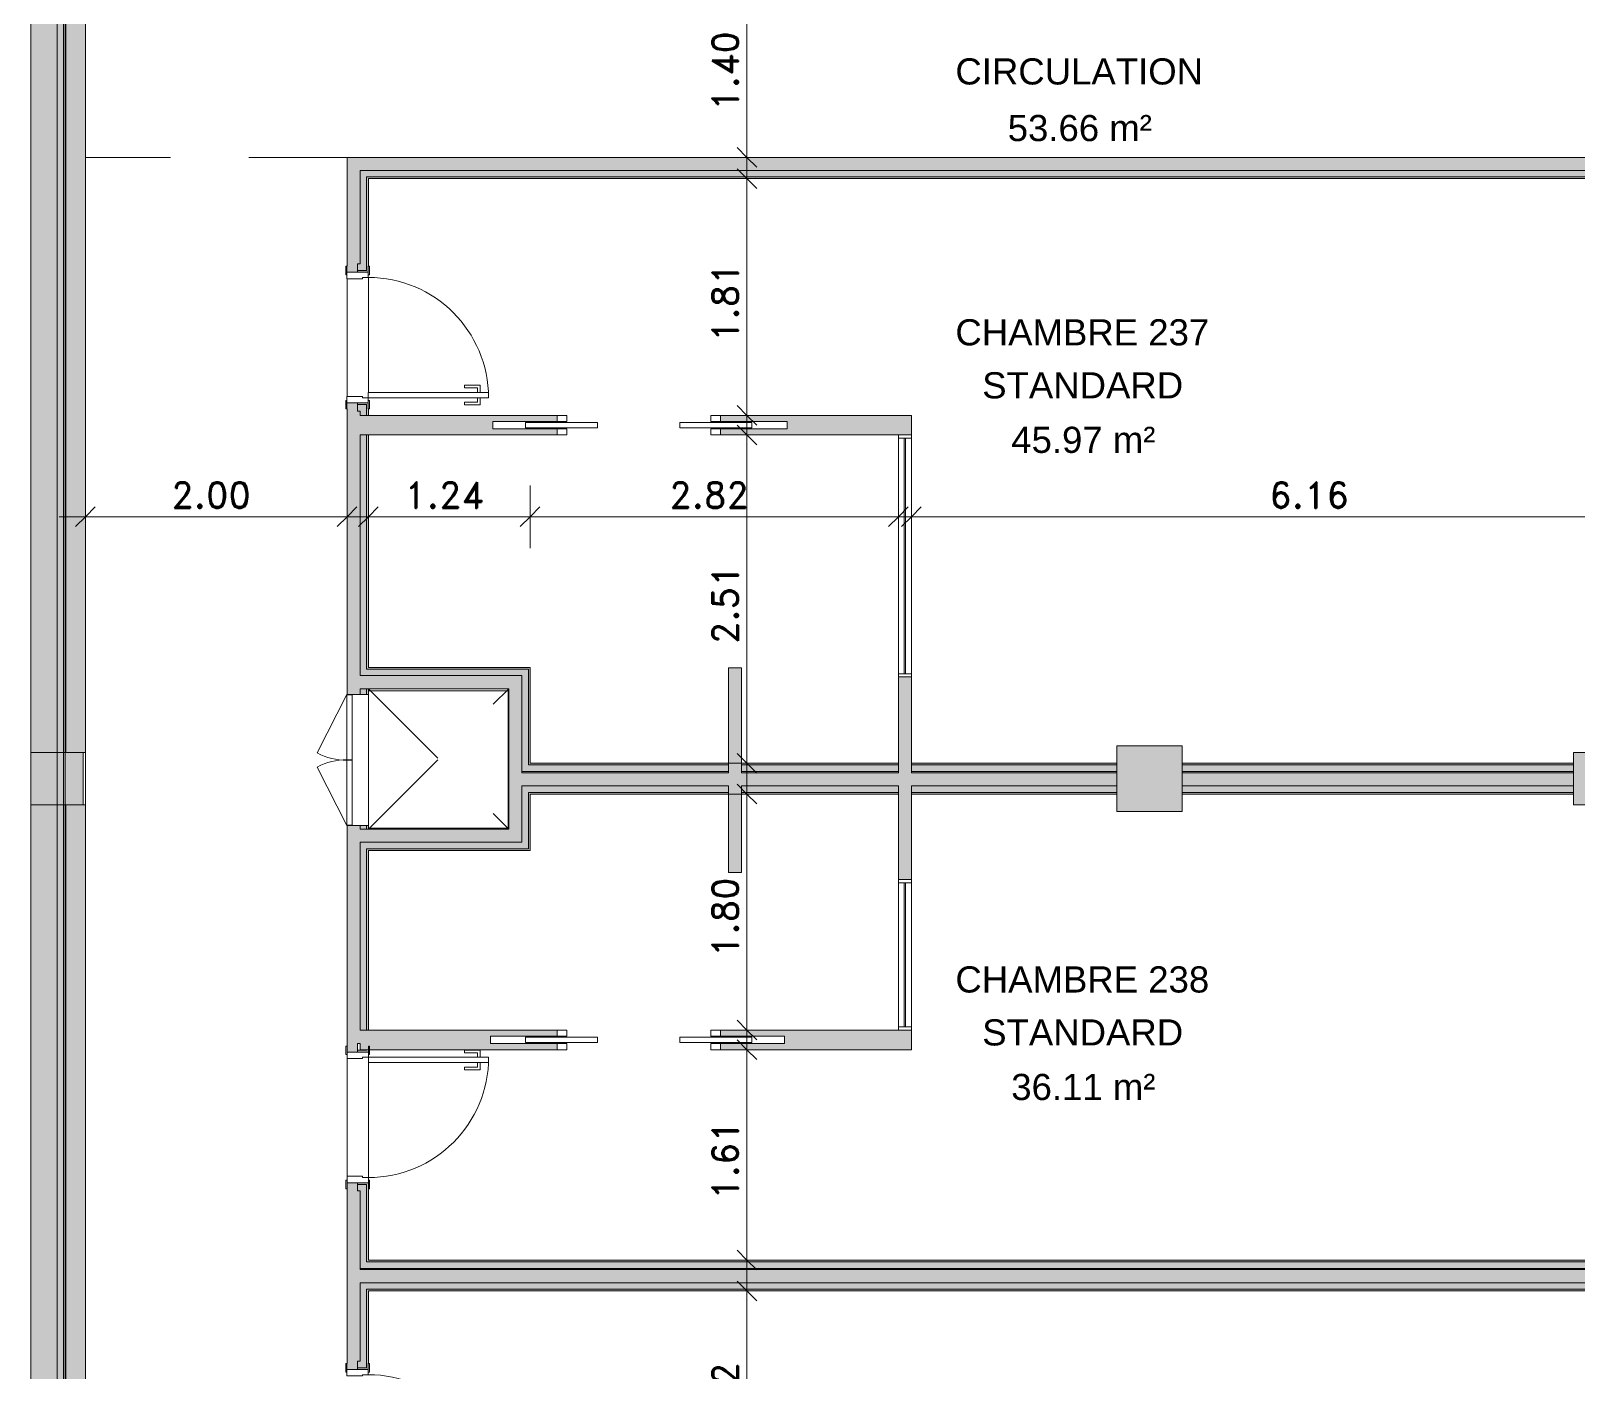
# Model space of a CAD drawing. Header units: metres. Extents: x -227.9 to -140, y 37.9 to 92.1.
# Drawn here: x -219.49 to -207.66, y 67.33 to 77.58 of the extents above; entities that cross this region are included whole.
import ezdxf

# ---------------------------------------------------------------- set-up
doc = ezdxf.new("R2010")
doc.units = ezdxf.units.M
doc.linetypes.add('JIS_02_0.7', pattern=[1.35, 0.75, -0.6])
for name, color, linetype, lineweight in [('A-ANNO-DIMS', 7, 'Continuous', 9), ('A-ANNO-DIMS-100', 7, 'Continuous', 9), ('A-AREA-IDEN', 7, 'Continuous', 9), ('A-DOOR', 7, 'Continuous', 5), ('A-FLOR', 7, 'Continuous', 5), ('A-GLAZ', 7, 'Continuous', 5), ('A-WALL', 7, 'Continuous', 5), ('A-WALL-PATT', 7, 'Continuous', 13), ('I-WALL', 7, 'Continuous', 5), ('S-COLS', 7, 'Continuous', 5)]:
    doc.layers.add(name, color=color, linetype=linetype, lineweight=lineweight)
doc.layers.add('A-DETL', color=94, linetype='Continuous', lineweight=5, true_color=0x00a600)
doc.styles.add('Arial_1', font='arial.ttf', dxfattribs={"height": 0.2})
doc.styles.add('RomanD_B', font='', dxfattribs={"height": 0.2})
doc.styles.get('RomanD_B').set_extended_font_data('RomanD', bold=True)
doc.dimstyles.new('LAG-Romans_0_2', dxfattribs={"dimscale": 0.3048, "dimtxt": 0.200715, "dimasz": 0.492126, "dimexe": 0.787402, "dimexo": 0.0625, "dimgap": 0, "dimtad": 1, "dimrnd": 0.01, "dimzin": 0, "dimdsep": 46, "dimtxsty": 'RomanD_B', "dimblk1": 'OBLIQUE', "dimblk2": 'OBLIQUE', "dimsah": 1, "dimcen": 0.09, "dimdle": 0.656168, "dimazin": 0, "dimtfac": 1, "dimtdec": 4, "dimtix": 1, "dimtmove": 0, "dimatfit": 3, "dimfxl": 0.787402, "dimfxlon": 1, "dimtvp": 1, "dimtolj": 1, "dimtzin": 0, "dimarcsym": 2})

# ---------------------------------------------------------------- blocks, each defined once
blk = doc.blocks.new('LAG-C1030-PORTE-INST-13PR_05_02F - LAG-C1030-PORTE-INST-13PR_05_02F-100x166-15159836-MUC-LAG-PRO-PLA-ARC-TZN-N02-AG02Ec-Cote')
at = {"layer": 'A-DOOR', "color": 9, "true_color": 0xc0c0c0}
for p, q in [((-0.5, -0.082), (-0.054, -0.308)), ((0.5, -0.082), (0.054, -0.308))]:
    blk.add_line(p, q, dxfattribs=at)
at = {"layer": 'A-DOOR', "color": 9, "lineweight": 9, "true_color": 0xc0c0c0}
for p, q in [((-0.498, -0.042), (-0.001, -0.042)), ((-0.498, -0.082), (-0.498, -0.042)), ((-0.001, -0.082), (-0.498, -0.082)), ((-0.001, -0.042), (-0.001, -0.082)), ((0.001, -0.042), (0.498, -0.042)), ((0.001, -0.082), (0.001, -0.042)), ((0.498, -0.082), (0.001, -0.082)), ((0.498, -0.042), (0.498, -0.082))]:
    blk.add_line(p, q, dxfattribs=at)
at = {"layer": 'A-DOOR', "color": 9, "true_color": 0xc0c0c0}
for centre, start, end in [((-0.454, -0.092), 331.6205, 1.3795), ((0.454, -0.092), 178.6205, 208.3795)]:
    blk.add_arc(centre, 0.455, start, end, dxfattribs=at)
blk = doc.blocks.new('LAG-C1030-PORTE-BAT 1 VANT-13PR_01 - LAG-C1030-PORTE-BAT 1 VANT-13PR_01_04F-90X210 CHAMBRE-15711706-MUC-LAG-PRO-PLA-ARC-TZN-N02-AG02Ec-Cote')
at = {"layer": 'A-DOOR'}
for p, q in [((0.355, 1.002), (0.315, 1.002)), ((0.315, 1.002), (0.315, 0.081)), ((0.355, 0.081), (0.355, 1.002)), ((0.26, 0.937), (0.26, 0.817)), ((0.315, 0.937), (0.26, 0.937)), ((0.28, 0.817), (0.28, 0.917)), ((0.28, 0.917), (0.315, 0.917)), ((0.315, 0.917), (0.315, 0.937)), ((0.41, 0.937), (0.355, 0.937)), ((0.355, 0.937), (0.355, 0.917)), ((0.355, 0.917), (0.39, 0.917)), ((0.39, 0.917), (0.39, 0.817)), ((0.41, 0.817), (0.41, 0.937)), ((0.26, 0.817), (0.28, 0.817)), ((0.39, 0.817), (0.41, 0.817)), ((0.315, 0.081), (0.355, 0.081))]:
    blk.add_line(p, q, dxfattribs=at)
at = {"layer": 'A-DOOR', "color": 9, "true_color": 0xc0c0c0}
for p, q in [((-0.585, 0.092), (-0.65, 0.092)), ((-0.65, 0.092), (-0.65, 0.081)), ((-0.65, 0.081), (-0.585, 0.081)), ((-0.605, 0.081), (-0.605, -0.082)), ((-0.565, 0.081), (-0.605, 0.081)), ((-0.585, 0.081), (-0.585, 0.092)), ((-0.565, 0.038), (-0.565, 0.081)), ((-0.555, 0.038), (-0.565, 0.038)), ((-0.555, -0.082), (-0.555, 0.038)), ((0.355, 0.038), (0.345, 0.038)), ((0.345, 0.038), (0.345, -0.082)), ((0.395, 0.081), (0.355, 0.081)), ((0.355, 0.081), (0.355, 0.038)), ((0.375, 0.092), (0.375, 0.081)), ((0.44, 0.092), (0.375, 0.092)), ((0.375, 0.081), (0.44, 0.081)), ((0.395, -0.082), (0.395, 0.081)), ((0.44, 0.081), (0.44, 0.092)), ((-0.585, -0.082), (-0.65, -0.082)), ((-0.65, -0.082), (-0.65, -0.091)), ((-0.65, -0.091), (-0.585, -0.091)), ((-0.605, -0.082), (-0.555, -0.082)), ((-0.585, -0.091), (-0.585, -0.082)), ((0.345, -0.082), (0.395, -0.082)), ((0.375, -0.082), (0.375, -0.091)), ((0.44, -0.082), (0.375, -0.082)), ((0.375, -0.091), (0.44, -0.091)), ((0.44, -0.091), (0.44, -0.082))]:
    blk.add_line(p, q, dxfattribs=at)
at = {"layer": 'A-DOOR'}
blk.add_arc((0.355, 0.081), 0.92, 90, 180, dxfattribs=at)
blk = doc.blocks.new('LAG-C1030-PORTE-COUL DEUX BATTANTS-13PR_07 - LAG-C1030-PORTE-COUL DEUX BATTANTS-13PR_07_02F-110x210-15723467-MUC-LAG-PRO-PLA-ARC-TZN-N02-AG02Ec-Cote')
at = {"layer": 'A-DOOR'}
for p, q in [((-0.22, 0.02), (-0.77, 0.02)), ((-0.77, 0.02), (-0.77, -0.02)), ((-0.22, -0.02), (-0.22, 0.02)), ((0.41, 0.02), (0.41, -0.02)), ((0.96, 0.02), (0.41, 0.02)), ((0.96, -0.02), (0.96, 0.02)), ((-0.77, -0.02), (-0.22, -0.02)), ((0.41, -0.02), (0.96, -0.02))]:
    blk.add_line(p, q, dxfattribs=at)
at = {"layer": 'A-DOOR', "color": 9, "true_color": 0xc0c0c0}
for p, q in [((-0.455, 0.075), (-0.53, 0.075)), ((-0.53, 0.075), (-0.53, 0.0275)), ((-0.53, 0.0275), (-0.455, 0.0275)), ((-0.455, 0.0275), (-0.455, 0.075)), ((0.72, 0.075), (0.645, 0.075)), ((0.645, 0.075), (0.645, 0.0275)), ((0.645, 0.0275), (0.72, 0.0275)), ((0.72, 0.0275), (0.72, 0.075)), ((-0.455, -0.0275), (-0.53, -0.0275)), ((-0.53, -0.0275), (-0.53, -0.075)), ((-0.53, -0.075), (-0.455, -0.075)), ((-0.455, -0.075), (-0.455, -0.0275)), ((0.72, -0.0275), (0.645, -0.0275)), ((0.645, -0.0275), (0.645, -0.075)), ((0.645, -0.075), (0.72, -0.075)), ((0.72, -0.075), (0.72, -0.0275))]:
    blk.add_line(p, q, dxfattribs=at)
blk = doc.blocks.new('LAG-C1030-PORTE-BAT 1 VANT-13PR_01 - LAG-C1030-PORTE-BAT 1 VANT-13PR_01_04F-90X210 CHAMBRE-15711705-MUC-LAG-PRO-PLA-ARC-TZN-N02-AG02Ec-Cote')
at = {"layer": 'A-DOOR', "color": 9, "true_color": 0xc0c0c0}
for p, q in [((-0.65, 0.081), (-0.65, 0.091)), ((-0.65, 0.091), (-0.585, 0.091)), ((-0.585, 0.081), (-0.65, 0.081)), ((-0.605, 0.081), (-0.555, 0.081)), ((-0.605, -0.082), (-0.605, 0.081)), ((-0.585, 0.091), (-0.585, 0.081)), ((-0.555, 0.081), (-0.555, -0.038)), ((0.345, 0.081), (0.395, 0.081)), ((0.345, -0.038), (0.345, 0.081)), ((0.375, 0.091), (0.44, 0.091)), ((0.375, 0.081), (0.375, 0.091)), ((0.44, 0.081), (0.375, 0.081)), ((0.395, 0.081), (0.395, -0.082)), ((0.44, 0.091), (0.44, 0.081)), ((-0.65, -0.092), (-0.65, -0.082)), ((-0.65, -0.082), (-0.585, -0.082)), ((-0.585, -0.092), (-0.65, -0.092)), ((-0.565, -0.082), (-0.605, -0.082)), ((-0.585, -0.082), (-0.585, -0.092)), ((-0.565, -0.038), (-0.565, -0.082)), ((-0.555, -0.038), (-0.565, -0.038)), ((0.355, -0.038), (0.345, -0.038)), ((0.355, -0.082), (0.355, -0.038)), ((0.395, -0.082), (0.355, -0.082)), ((0.375, -0.082), (0.44, -0.082)), ((0.375, -0.092), (0.375, -0.082)), ((0.44, -0.092), (0.375, -0.092)), ((0.44, -0.082), (0.44, -0.092))]:
    blk.add_line(p, q, dxfattribs=at)
at = {"layer": 'A-DOOR'}
for p, q in [((0.315, -0.082), (0.355, -0.082)), ((0.315, -1.002), (0.315, -0.082)), ((0.355, -0.082), (0.355, -1.002)), ((0.26, -0.817), (0.28, -0.817)), ((0.26, -0.937), (0.26, -0.817)), ((0.28, -0.817), (0.28, -0.917)), ((0.39, -0.817), (0.41, -0.817)), ((0.39, -0.917), (0.39, -0.817)), ((0.41, -0.817), (0.41, -0.937)), ((0.315, -0.937), (0.26, -0.937)), ((0.28, -0.917), (0.315, -0.917)), ((0.315, -0.917), (0.315, -0.937)), ((0.355, -0.917), (0.39, -0.917)), ((0.355, -0.937), (0.355, -0.917)), ((0.41, -0.937), (0.355, -0.937)), ((0.355, -1.002), (0.315, -1.002))]:
    blk.add_line(p, q, dxfattribs=at)
blk.add_arc((0.355, -0.082), 0.92, 180, 270, dxfattribs=at)
blk = doc.blocks.new('LAG-C1020-FENÊTRE-12FT-22-03 - LAG-C1020-FENÊTRE-12FT-22-03-01-13182807-MUC-LAG-PRO-PLA-ARC-TZN-N02-AG02Ec-Cote')
at = {"layer": 'A-GLAZ', "lineweight": 13}
for p, q in [((-3.075, 0.05), (-3.1, 0.05)), ((-3.075, -0.05), (-3.075, 0.05)), ((-1.275, 0.005), (-3.075, 0.005)), ((-3.075, 0.005), (-3.075, -0.005)), ((-1.25, 0.05), (-1.275, 0.05)), ((-1.275, 0.05), (-1.275, -0.05)), ((-1.275, -0.005), (-1.275, 0.005)), ((-3.1, -0.05), (-3.075, -0.05)), ((-3.075, -0.005), (-1.275, -0.005)), ((-1.275, -0.05), (-1.25, -0.05))]:
    blk.add_line(p, q, dxfattribs=at)
at = {"layer": 'A-GLAZ'}
for p, q in [((-3.075, 0.05), (-1.275, 0.05)), ((-1.275, -0.05), (-3.075, -0.05))]:
    blk.add_line(p, q, dxfattribs=at)
blk = doc.blocks.new('LAG-C1020-FENÊTRE-12FT-22-03 - LAG-C1020-FENÊTRE-12FT-22-03-01-13182806-MUC-LAG-PRO-PLA-ARC-TZN-N02-AG02Ec-Cote')
at = {"layer": 'A-GLAZ', "lineweight": 13}
for p, q in [((-2.375, 0.05), (-2.4, 0.05)), ((-2.375, -0.05), (-2.375, 0.05)), ((-1.275, 0.005), (-2.375, 0.005)), ((-2.375, 0.005), (-2.375, -0.005)), ((-1.25, 0.05), (-1.275, 0.05)), ((-1.275, 0.05), (-1.275, -0.05)), ((-1.275, -0.005), (-1.275, 0.005)), ((-2.4, -0.05), (-2.375, -0.05)), ((-2.375, -0.005), (-1.275, -0.005)), ((-1.275, -0.05), (-1.25, -0.05))]:
    blk.add_line(p, q, dxfattribs=at)
at = {"layer": 'A-GLAZ'}
for p, q in [((-2.375, 0.05), (-1.275, 0.05)), ((-1.275, -0.05), (-2.375, -0.05))]:
    blk.add_line(p, q, dxfattribs=at)
blk = doc.blocks.new('DIMBLOCK67-MUC-LAG-PRO-PLA-ARC-TZN-N02-AG02Ec-Cote')
at = {"layer": 'A-ANNO-DIMS-100', "transparency": 16777216}
for p, q in [((-214.011, 68.147), (-214.011, 66.122)), ((-213.771, 67.947), (-214.251, 67.947)), ((-214.011, 67.947), (-213.771, 67.947)), ((-213.771, 66.322), (-214.251, 66.322)), ((-214.011, 66.322), (-213.771, 66.322))]:
    blk.add_line(p, q, dxfattribs=at)
at = {"layer": 'A-ANNO-DIMS-100', "lineweight": 25, "transparency": 16777216}
for p, q in [((-214.011, 67.947), (-214.086, 68.022)), ((-214.011, 67.947), (-213.936, 67.872)), ((-214.011, 66.322), (-214.086, 66.397)), ((-214.011, 66.322), (-213.936, 66.247))]:
    blk.add_line(p, q, dxfattribs=at)
at = {"layer": 'A-ANNO-DIMS-100', "color": 0, "transparency": 16777216, "insert": (-214.277, 66.791), "char_height": 0.2, "width": 0.82448, "attachment_point": 1, "rotation": 90, "line_spacing_factor": 1.146391, "style": 'RomanD_B'}
blk.add_mtext('1.62', dxfattribs=at)
blk = doc.blocks.new('_Oblique')
at = {"color": 0, "linetype": 'ByBlock', "lineweight": -2}
blk.add_line((-0.5, -0.5), (0.5, 0.5), dxfattribs=at)
blk = doc.blocks.new('DIMBLOCK68-MUC-LAG-PRO-PLA-ARC-TZN-N02-AG02Ec-Cote')
at = {"layer": 'A-ANNO-DIMS-100', "transparency": 16777216}
for p, q in [((-214.011, 69.992), (-214.011, 67.983)), ((-213.771, 69.792), (-214.251, 69.792)), ((-214.011, 69.792), (-213.771, 69.792)), ((-213.771, 68.183), (-214.251, 68.183)), ((-214.011, 68.183), (-213.771, 68.183))]:
    blk.add_line(p, q, dxfattribs=at)
at = {"layer": 'A-ANNO-DIMS-100', "lineweight": 25, "transparency": 16777216}
for p, q in [((-214.011, 69.792), (-214.086, 69.867)), ((-214.011, 69.792), (-213.936, 69.717)), ((-214.011, 68.183), (-214.086, 68.258)), ((-214.011, 68.183), (-213.936, 68.108))]:
    blk.add_line(p, q, dxfattribs=at)
at = {"layer": 'A-ANNO-DIMS-100', "color": 0, "transparency": 16777216, "insert": (-214.277, 68.644), "char_height": 0.2, "width": 0.82448, "attachment_point": 1, "rotation": 90, "line_spacing_factor": 1.146391, "style": 'RomanD_B'}
blk.add_mtext('1.61', dxfattribs=at)
blk = doc.blocks.new('DIMBLOCK69-MUC-LAG-PRO-PLA-ARC-TZN-N02-AG02Ec-Cote')
at = {"layer": 'A-ANNO-DIMS-100', "transparency": 16777216}
for p, q in [((-214.011, 71.946), (-214.011, 69.742)), ((-213.771, 71.746), (-214.251, 71.746)), ((-214.011, 71.746), (-213.771, 71.746)), ((-213.771, 69.942), (-214.251, 69.942)), ((-214.011, 69.942), (-213.771, 69.942))]:
    blk.add_line(p, q, dxfattribs=at)
at = {"layer": 'A-ANNO-DIMS-100', "lineweight": 25, "transparency": 16777216}
for p, q in [((-214.011, 71.746), (-214.086, 71.821)), ((-214.011, 71.746), (-213.936, 71.671)), ((-214.011, 69.942), (-214.086, 70.017)), ((-214.011, 69.942), (-213.936, 69.867))]:
    blk.add_line(p, q, dxfattribs=at)
at = {"layer": 'A-ANNO-DIMS-100', "color": 0, "transparency": 16777216, "insert": (-214.277, 70.5), "char_height": 0.2, "width": 0.82448, "attachment_point": 1, "rotation": 90, "line_spacing_factor": 1.146391, "style": 'RomanD_B'}
blk.add_mtext('1.80', dxfattribs=at)
blk = doc.blocks.new('DIMBLOCK70-MUC-LAG-PRO-PLA-ARC-TZN-N02-AG02Ec-Cote')
at = {"layer": 'A-ANNO-DIMS-100', "transparency": 16777216}
for p, q in [((-214.011, 74.692), (-214.011, 71.782)), ((-213.771, 74.492), (-214.251, 74.492)), ((-214.011, 74.492), (-213.771, 74.492)), ((-213.771, 71.982), (-214.251, 71.982)), ((-214.011, 71.982), (-213.771, 71.982))]:
    blk.add_line(p, q, dxfattribs=at)
at = {"layer": 'A-ANNO-DIMS-100', "lineweight": 25, "transparency": 16777216}
for p, q in [((-214.011, 74.492), (-214.086, 74.567)), ((-214.011, 74.492), (-213.936, 74.417)), ((-214.011, 71.982), (-214.086, 72.057)), ((-214.011, 71.982), (-213.936, 71.907))]:
    blk.add_line(p, q, dxfattribs=at)
at = {"layer": 'A-ANNO-DIMS-100', "color": 0, "transparency": 16777216, "insert": (-214.277, 72.893), "char_height": 0.2, "width": 0.82448, "attachment_point": 1, "rotation": 90, "line_spacing_factor": 1.146391, "style": 'RomanD_B'}
blk.add_mtext('2.51', dxfattribs=at)
blk = doc.blocks.new('DIMBLOCK71-MUC-LAG-PRO-PLA-ARC-TZN-N02-AG02Ec-Cote')
at = {"layer": 'A-ANNO-DIMS-100', "transparency": 16777216}
for p, q in [((-214.011, 76.652), (-214.011, 74.442)), ((-213.771, 76.452), (-214.251, 76.452)), ((-214.011, 76.452), (-213.771, 76.452)), ((-213.771, 74.642), (-214.251, 74.642)), ((-214.011, 74.642), (-213.771, 74.642))]:
    blk.add_line(p, q, dxfattribs=at)
at = {"layer": 'A-ANNO-DIMS-100', "lineweight": 25, "transparency": 16777216}
for p, q in [((-214.011, 76.452), (-214.086, 76.527)), ((-214.011, 76.452), (-213.936, 76.377)), ((-214.011, 74.642), (-214.086, 74.717)), ((-214.011, 74.642), (-213.936, 74.567))]:
    blk.add_line(p, q, dxfattribs=at)
at = {"layer": 'A-ANNO-DIMS-100', "color": 0, "transparency": 16777216, "insert": (-214.277, 75.203), "char_height": 0.2, "width": 0.82448, "attachment_point": 1, "rotation": 90, "line_spacing_factor": 1.146391, "style": 'RomanD_B'}
blk.add_mtext('1.81', dxfattribs=at)
blk = doc.blocks.new('DIMBLOCK72-MUC-LAG-PRO-PLA-ARC-TZN-N02-AG02Ec-Cote')
at = {"layer": 'A-ANNO-DIMS-100', "transparency": 16777216}
for p, q in [((-214.011, 78.215), (-214.011, 76.415)), ((-213.771, 78.015), (-214.251, 78.015)), ((-214.011, 78.015), (-213.771, 78.015)), ((-213.771, 76.615), (-214.251, 76.615)), ((-214.011, 76.615), (-213.771, 76.615))]:
    blk.add_line(p, q, dxfattribs=at)
at = {"layer": 'A-ANNO-DIMS-100', "lineweight": 25, "transparency": 16777216}
for p, q in [((-214.011, 78.015), (-214.086, 78.09)), ((-214.011, 78.015), (-213.936, 77.94)), ((-214.011, 76.615), (-214.086, 76.69)), ((-214.011, 76.615), (-213.936, 76.54))]:
    blk.add_line(p, q, dxfattribs=at)
at = {"layer": 'A-ANNO-DIMS-100', "color": 0, "transparency": 16777216, "insert": (-214.277, 76.971), "char_height": 0.2, "width": 0.82448, "attachment_point": 1, "rotation": 90, "line_spacing_factor": 1.146391, "style": 'RomanD_B'}
blk.add_mtext('1.40', dxfattribs=at)
blk = doc.blocks.new('DIMBLOCK74-MUC-LAG-PRO-PLA-ARC-TZN-N02-AG02Ec-Cote')
at = {"layer": 'A-ANNO-DIMS-100', "transparency": 16777216}
for p, q in [((-219.069, 74.107), (-219.069, 73.627)), ((-219.069, 73.867), (-219.069, 74.107)), ((-217.069, 74.107), (-217.069, 73.627)), ((-217.069, 73.867), (-217.069, 74.107)), ((-219.269, 73.867), (-216.869, 73.867))]:
    blk.add_line(p, q, dxfattribs=at)
at = {"layer": 'A-ANNO-DIMS-100', "lineweight": 25, "transparency": 16777216}
for p, q in [((-219.069, 73.867), (-218.994, 73.942)), ((-217.069, 73.867), (-216.994, 73.942)), ((-219.069, 73.867), (-219.144, 73.792)), ((-217.069, 73.867), (-217.144, 73.792))]:
    blk.add_line(p, q, dxfattribs=at)
at = {"layer": 'A-ANNO-DIMS-100', "color": 0, "transparency": 16777216, "insert": (-218.413, 74.132), "char_height": 0.2, "width": 0.82448, "attachment_point": 1, "line_spacing_factor": 1.146391, "style": 'RomanD_B'}
blk.add_mtext('2.00', dxfattribs=at)
blk = doc.blocks.new('DIMBLOCK75-MUC-LAG-PRO-PLA-ARC-TZN-N02-AG02Ec-Cote')
at = {"layer": 'A-ANNO-DIMS-100', "transparency": 16777216}
for p, q in [((-216.906, 74.107), (-216.906, 73.627)), ((-216.906, 73.867), (-216.906, 74.107)), ((-215.669, 73.627), (-215.669, 74.107)), ((-217.106, 73.867), (-215.669, 73.867)), ((-215.669, 73.867), (-215.669, 73.627))]:
    blk.add_line(p, q, dxfattribs=at)
at = {"layer": 'A-ANNO-DIMS-100', "lineweight": 25, "transparency": 16777216}
for p, q in [((-216.906, 73.867), (-216.831, 73.942)), ((-215.669, 73.867), (-215.594, 73.942)), ((-216.906, 73.867), (-216.981, 73.792)), ((-215.669, 73.867), (-215.744, 73.792))]:
    blk.add_line(p, q, dxfattribs=at)
at = {"layer": 'A-ANNO-DIMS-100', "color": 0, "transparency": 16777216, "insert": (-216.631, 74.132), "char_height": 0.2, "width": 0.82448, "attachment_point": 1, "line_spacing_factor": 1.146391, "style": 'RomanD_B'}
blk.add_mtext('1.24', dxfattribs=at)
blk = doc.blocks.new('DIMBLOCK76-MUC-LAG-PRO-PLA-ARC-TZN-N02-AG02Ec-Cote')
at = {"layer": 'A-ANNO-DIMS-100', "transparency": 16777216}
for p, q in [((-215.669, 73.627), (-215.669, 74.107)), ((-212.853, 74.107), (-212.853, 73.627)), ((-212.853, 73.867), (-212.853, 74.107)), ((-215.669, 73.867), (-212.653, 73.867)), ((-215.669, 73.867), (-215.669, 73.627))]:
    blk.add_line(p, q, dxfattribs=at)
at = {"layer": 'A-ANNO-DIMS-100', "lineweight": 25, "transparency": 16777216}
for p, q in [((-215.669, 73.867), (-215.594, 73.942)), ((-212.853, 73.867), (-212.778, 73.942)), ((-215.669, 73.867), (-215.744, 73.792)), ((-212.853, 73.867), (-212.928, 73.792))]:
    blk.add_line(p, q, dxfattribs=at)
at = {"layer": 'A-ANNO-DIMS-100', "color": 0, "transparency": 16777216, "insert": (-214.605, 74.132), "char_height": 0.2, "width": 0.82448, "attachment_point": 1, "line_spacing_factor": 1.146391, "style": 'RomanD_B'}
blk.add_mtext('2.82', dxfattribs=at)
blk = doc.blocks.new('DIMBLOCK77-MUC-LAG-PRO-PLA-ARC-TZN-N02-AG02Ec-Cote')
at = {"layer": 'A-ANNO-DIMS-100', "transparency": 16777216}
for p, q in [((-212.753, 74.107), (-212.753, 73.627)), ((-212.753, 73.867), (-212.753, 74.107)), ((-206.593, 73.627), (-206.593, 74.107)), ((-212.953, 73.867), (-206.393, 73.867)), ((-206.593, 73.867), (-206.593, 73.627))]:
    blk.add_line(p, q, dxfattribs=at)
at = {"layer": 'A-ANNO-DIMS-100', "lineweight": 25, "transparency": 16777216}
for p, q in [((-212.753, 73.867), (-212.678, 73.942)), ((-206.593, 73.867), (-206.518, 73.942)), ((-212.753, 73.867), (-212.828, 73.792)), ((-206.593, 73.867), (-206.668, 73.792))]:
    blk.add_line(p, q, dxfattribs=at)
at = {"layer": 'A-ANNO-DIMS-100', "color": 0, "transparency": 16777216, "insert": (-210.017, 74.132), "char_height": 0.2, "width": 0.82448, "attachment_point": 1, "line_spacing_factor": 1.146391, "style": 'RomanD_B'}
blk.add_mtext('6.16', dxfattribs=at)

msp = doc.modelspace()

# ---------------------------------------------------------------- hatches: boundary and pattern name
at = {"layer": 'A-WALL', "true_color": 0xaaaaaa}
h = msp.add_hatch(color=253, dxfattribs=at)
h.paths.add_polyline_path([(-219.486, 62.504), (-219.286, 62.504), (-219.286, 63.839), (-219.486, 63.839), (-219.486, 62.785)])
h.paths.add_polyline_path([(-219.286, 64.239), (-219.286, 89.74), (-219.486, 89.74), (-219.486, 64.239)])
h = msp.add_hatch(color=253, dxfattribs=at)
h.paths.add_polyline_path([(-219.236, 62.304), (-219.236, 63.839), (-219.286, 63.839), (-219.286, 62.304)])
h.paths.add_polyline_path([(-219.239, 64.239), (-219.236, 64.239), (-219.236, 89.74), (-219.286, 89.74), (-219.286, 64.239)])
h = msp.add_hatch(color=253, dxfattribs=at)
h.paths.add_polyline_path([(-219.236, 62.254), (-219.223, 62.254), (-219.223, 63.839), (-219.236, 63.839), (-219.236, 62.304)])
h.paths.add_polyline_path([(-219.236, 64.239), (-219.223, 64.239), (-219.223, 89.74), (-219.236, 89.74), (-219.236, 71.358)])
at = {"layer": 'A-WALL-PATT', "lineweight": 5, "true_color": 0xaaaaaa}
h = msp.add_hatch(color=253, dxfattribs=at)
h.paths.add_polyline_path([(-212.032, 71.909), (-211.182, 71.909), (-211.182, 71.919), (-212.753, 71.919), (-212.753, 71.909)])
h.paths.add_polyline_path([(-214.153, 71.909), (-214.153, 71.919), (-215.732, 71.919), (-215.732, 71.909), (-215.321, 71.909)])
h.paths.add_polyline_path([(-214.053, 71.909), (-212.853, 71.909), (-212.853, 71.919), (-214.053, 71.919)])
for points in [[(-207.69, 71.909), (-207.69, 71.919), (-210.682, 71.919), (-210.682, 71.909), (-208.742, 71.909)], [(-206.687, 68.11), (-206.594, 68.11), (-206.594, 68.12), (-216.969, 68.12), (-216.969, 68.11), (-207.098, 68.11)]]:
    msp.add_hatch(color=253, dxfattribs=at).paths.add_polyline_path(points)
at = {"layer": 'I-WALL', "true_color": 0xaaaaaa}
for points in [[(-219.069, 72.064), (-219.069, 89.74), (-219.219, 89.74), (-219.219, 72.064)], [(-206.687, 76.515), (-206.353, 76.515), (-206.453, 76.615), (-216.969, 76.615), (-216.969, 76.515), (-207.098, 76.515)], [(-206.687, 76.465), (-206.444, 76.465), (-206.494, 76.515), (-216.919, 76.515), (-216.919, 76.465), (-207.098, 76.465)], [(-206.521, 76.452), (-206.502, 76.452), (-206.515, 76.465), (-216.906, 76.465), (-216.906, 76.452), (-206.687, 76.452)], [(-216.919, 72.552), (-215.832, 72.552), (-215.832, 72.652), (-216.969, 72.652), (-216.969, 72.552), (-216.965, 72.552)], [(-216.906, 72.652), (-215.732, 72.652), (-215.732, 72.702), (-216.919, 72.702), (-216.919, 72.652)], [(-215.732, 72.702), (-215.682, 72.702), (-215.682, 72.715), (-216.906, 72.715), (-216.906, 72.702), (-215.832, 72.702)], [(-215.832, 71.478), (-215.732, 71.478), (-215.732, 72.652), (-215.832, 72.652), (-215.832, 71.894)], [(-214.053, 71.909), (-214.053, 72.712), (-214.153, 72.712), (-214.153, 71.909)], [(-212.853, 71.909), (-212.753, 71.909), (-212.753, 72.642), (-212.853, 72.642), (-212.853, 71.919)], [(-207.69, 71.969), (-207.69, 71.982), (-210.682, 71.982), (-210.682, 71.969), (-208.742, 71.969)], [(-207.69, 71.919), (-207.69, 71.969), (-210.682, 71.969), (-210.682, 71.919), (-208.742, 71.919)], [(-211.182, 71.809), (-211.182, 71.909), (-215.732, 71.909), (-215.732, 71.809), (-212.032, 71.809)], [(-214.053, 71.146), (-214.053, 71.809), (-214.153, 71.809), (-214.153, 71.146)], [(-212.753, 71.092), (-212.753, 71.809), (-212.853, 71.809), (-212.853, 71.092)], [(-207.69, 71.809), (-207.69, 71.909), (-210.682, 71.909), (-210.682, 71.809), (-208.742, 71.809)], [(-207.69, 71.759), (-207.69, 71.809), (-210.682, 71.809), (-210.682, 71.759), (-208.742, 71.759)], [(-207.69, 71.746), (-207.69, 71.759), (-210.682, 71.759), (-210.682, 71.746), (-208.742, 71.746)], [(-219.069, 52.264), (-219.069, 71.664), (-219.219, 71.664), (-219.219, 64.239), (-219.086, 64.239), (-219.086, 63.839), (-219.219, 63.839), (-219.219, 52.264)], [(-215.732, 71.378), (-215.732, 71.478), (-216.969, 71.478), (-216.969, 71.378), (-216.143, 71.378)], [(-215.682, 71.328), (-215.682, 71.378), (-216.919, 71.378), (-216.919, 71.328), (-216.906, 71.328)], [(-216.906, 71.315), (-215.669, 71.315), (-215.669, 71.328), (-216.906, 71.328)], [(-206.594, 68.12), (-206.594, 68.17), (-216.919, 68.17), (-216.919, 68.12), (-206.687, 68.12)], [(-206.594, 68.17), (-206.594, 68.183), (-216.906, 68.183), (-216.906, 68.17), (-207.098, 68.17)], [(-206.594, 68.01), (-206.594, 68.11), (-216.969, 68.11), (-216.969, 68.01), (-206.687, 68.01)], [(-206.687, 67.96), (-206.594, 67.96), (-206.594, 68.01), (-216.919, 68.01), (-216.919, 67.96), (-207.098, 67.96)], [(-206.594, 67.947), (-206.594, 67.96), (-216.906, 67.96), (-216.906, 67.947), (-206.687, 67.947)]]:
    msp.add_hatch(color=253, dxfattribs=at).paths.add_polyline_path(points)
h = msp.add_hatch(color=253, dxfattribs=at)
h.paths.add_polyline_path([(-216.988, 65.758), (-216.969, 65.758), (-216.969, 66.284), (-216.988, 66.284), (-216.988, 66.347), (-217.069, 66.347), (-217.069, 65.758)])
h.paths.add_polyline_path([(-216.988, 67.347), (-216.988, 67.41), (-216.969, 67.41), (-216.969, 68.712), (-216.988, 68.712), (-216.988, 68.775), (-217.069, 68.775), (-217.069, 67.347)])
h.paths.add_polyline_path([(-216.988, 69.775), (-216.988, 69.838), (-216.969, 69.838), (-216.969, 71.507), (-217.069, 71.507), (-217.069, 69.775)])
h.paths.add_polyline_path([(-216.988, 72.507), (-216.969, 72.507), (-216.969, 74.674), (-216.988, 74.674), (-216.988, 74.737), (-217.069, 74.737), (-217.069, 72.507)])
h.paths.add_polyline_path([(-217.069, 75.737), (-216.988, 75.737), (-216.988, 75.8), (-216.969, 75.8), (-216.969, 76.615), (-217.069, 76.615), (-217.069, 75.782)])
h = msp.add_hatch(color=253, dxfattribs=at)
h.paths.add_polyline_path([(-216.969, 65.758), (-216.919, 65.758), (-216.919, 66.172), (-216.969, 66.172), (-216.969, 66)])
h.paths.add_polyline_path([(-216.969, 66.322), (-216.919, 66.322), (-216.919, 66.334), (-216.988, 66.334), (-216.988, 66.322)])
h.paths.add_polyline_path([(-216.965, 67.36), (-216.919, 67.36), (-216.919, 68.01), (-216.969, 68.01), (-216.969, 67.41), (-216.988, 67.41), (-216.988, 67.36)])
h.paths.add_polyline_path([(-216.919, 68.12), (-216.919, 68.762), (-216.988, 68.762), (-216.988, 68.712), (-216.969, 68.712), (-216.969, 68.12), (-216.965, 68.12)])
h.paths.add_polyline_path([(-216.919, 69.788), (-216.919, 69.792), (-216.988, 69.792), (-216.988, 69.788), (-216.965, 69.788)])
h.paths.add_polyline_path([(-216.919, 69.942), (-216.919, 71.378), (-216.969, 71.378), (-216.969, 69.942), (-216.965, 69.942)])
h.paths.add_polyline_path([(-216.965, 71.478), (-216.919, 71.478), (-216.919, 71.507), (-216.969, 71.507), (-216.969, 71.478)])
h.paths.add_polyline_path([(-216.919, 72.507), (-216.919, 72.552), (-216.969, 72.552), (-216.969, 72.507), (-216.965, 72.507)])
h.paths.add_polyline_path([(-216.919, 72.652), (-216.919, 74.492), (-216.969, 74.492), (-216.969, 72.652), (-216.965, 72.652)])
h.paths.add_polyline_path([(-216.965, 74.642), (-216.919, 74.642), (-216.919, 74.724), (-216.988, 74.724), (-216.988, 74.674), (-216.969, 74.674), (-216.969, 74.642)])
h.paths.add_polyline_path([(-216.988, 75.75), (-216.919, 75.75), (-216.919, 76.515), (-216.969, 76.515), (-216.969, 75.8), (-216.988, 75.8)])
h = msp.add_hatch(color=253, dxfattribs=at)
h.paths.add_polyline_path([(-216.906, 65.758), (-216.906, 66.172), (-216.919, 66.172), (-216.919, 65.758)])
h.paths.add_polyline_path([(-216.906, 66.322), (-216.906, 66.347), (-216.988, 66.347), (-216.988, 66.334), (-216.919, 66.334), (-216.919, 66.322)])
h.paths.add_polyline_path([(-216.95, 67.347), (-216.906, 67.347), (-216.906, 67.96), (-216.919, 67.96), (-216.919, 67.36), (-216.988, 67.36), (-216.988, 67.347), (-216.965, 67.347)])
h.paths.add_polyline_path([(-216.906, 68.17), (-216.906, 68.775), (-216.988, 68.775), (-216.988, 68.762), (-216.919, 68.762), (-216.919, 68.17)])
h.paths.add_polyline_path([(-216.95, 69.775), (-216.906, 69.775), (-216.906, 69.792), (-216.919, 69.792), (-216.919, 69.788), (-216.988, 69.788), (-216.988, 69.775), (-216.965, 69.775)])
h.paths.add_polyline_path([(-216.919, 69.942), (-216.906, 69.942), (-216.906, 71.328), (-216.919, 71.328), (-216.919, 70.286)])
h.paths.add_polyline_path([(-216.906, 71.478), (-216.906, 71.507), (-216.919, 71.507), (-216.919, 71.478)])
h.paths.add_polyline_path([(-216.919, 72.507), (-216.906, 72.507), (-216.906, 72.552), (-216.919, 72.552)])
h.paths.add_polyline_path([(-216.919, 72.702), (-216.906, 72.702), (-216.906, 74.492), (-216.919, 74.492), (-216.919, 73.501)])
h.paths.add_polyline_path([(-216.906, 74.642), (-216.906, 74.737), (-216.988, 74.737), (-216.988, 74.724), (-216.919, 74.724), (-216.919, 74.642)])
h.paths.add_polyline_path([(-216.906, 75.737), (-216.906, 76.465), (-216.919, 76.465), (-216.919, 75.75), (-216.988, 75.75), (-216.988, 75.737), (-216.95, 75.737)])
h = msp.add_hatch(color=253, dxfattribs=at)
h.paths.add_polyline_path([(-212.753, 74.492), (-212.753, 74.642), (-214.213, 74.642), (-214.213, 74.594), (-213.703, 74.594), (-213.703, 74.539), (-214.213, 74.539), (-214.213, 74.492), (-213.676, 74.492)])
h.paths.add_polyline_path([(-216.965, 74.492), (-215.463, 74.492), (-215.463, 74.539), (-215.953, 74.539), (-215.953, 74.594), (-215.463, 74.594), (-215.463, 74.642), (-216.969, 74.642), (-216.969, 74.492)])
h = msp.add_hatch(color=253, dxfattribs=at)
h.paths.add_polyline_path([(-215.682, 71.378), (-215.682, 71.809), (-215.732, 71.809), (-215.732, 71.378)])
h.paths.add_polyline_path([(-215.732, 71.919), (-215.682, 71.919), (-215.682, 72.702), (-215.732, 72.702), (-215.732, 72.43)])
h = msp.add_hatch(color=253, dxfattribs=at)
h.paths.add_polyline_path([(-215.669, 71.328), (-215.669, 71.759), (-215.682, 71.759), (-215.682, 71.328)])
h.paths.add_polyline_path([(-215.669, 71.969), (-215.669, 72.715), (-215.682, 72.715), (-215.682, 71.969)])
h = msp.add_hatch(color=253, dxfattribs=at)
h.paths.add_polyline_path([(-214.153, 71.919), (-214.153, 71.969), (-215.682, 71.969), (-215.682, 71.919), (-215.321, 71.919)])
h.paths.add_polyline_path([(-211.182, 71.919), (-211.182, 71.969), (-212.753, 71.969), (-212.753, 71.919), (-212.032, 71.919)])
h.paths.add_polyline_path([(-213.676, 71.919), (-212.853, 71.919), (-212.853, 71.969), (-214.053, 71.969), (-214.053, 71.919)])
h = msp.add_hatch(color=253, dxfattribs=at)
h.paths.add_polyline_path([(-212.853, 71.969), (-212.853, 71.982), (-214.053, 71.982), (-214.053, 71.969), (-213.676, 71.969)])
h.paths.add_polyline_path([(-211.182, 71.969), (-211.182, 71.982), (-212.753, 71.982), (-212.753, 71.969), (-212.032, 71.969)])
h.paths.add_polyline_path([(-214.153, 71.969), (-214.153, 71.982), (-215.669, 71.982), (-215.669, 71.969), (-215.321, 71.969)])
h = msp.add_hatch(color=253, dxfattribs=at)
h.paths.add_polyline_path([(-214.053, 71.759), (-212.853, 71.759), (-212.853, 71.809), (-214.053, 71.809)])
h.paths.add_polyline_path([(-212.753, 71.759), (-211.182, 71.759), (-211.182, 71.809), (-212.753, 71.809)])
h.paths.add_polyline_path([(-214.153, 71.759), (-214.153, 71.809), (-215.682, 71.809), (-215.682, 71.759), (-215.321, 71.759)])
h = msp.add_hatch(color=253, dxfattribs=at)
h.paths.add_polyline_path([(-212.032, 71.746), (-211.182, 71.746), (-211.182, 71.759), (-212.753, 71.759), (-212.753, 71.746)])
h.paths.add_polyline_path([(-214.053, 71.746), (-212.853, 71.746), (-212.853, 71.759), (-214.053, 71.759)])
h.paths.add_polyline_path([(-214.153, 71.746), (-214.153, 71.759), (-215.669, 71.759), (-215.669, 71.746), (-215.321, 71.746)])
h = msp.add_hatch(color=253, dxfattribs=at)
h.paths.add_polyline_path([(-212.753, 69.792), (-212.753, 69.942), (-214.213, 69.942), (-214.213, 69.895), (-213.723, 69.895), (-213.723, 69.84), (-214.213, 69.84), (-214.213, 69.792), (-213.676, 69.792)])
h.paths.add_polyline_path([(-215.463, 69.792), (-215.463, 69.84), (-215.973, 69.84), (-215.973, 69.895), (-215.463, 69.895), (-215.463, 69.942), (-216.969, 69.942), (-216.969, 69.792), (-216.906, 69.792), (-216.906, 69.82), (-216.896, 69.82), (-216.896, 69.792), (-216.143, 69.792)])
at = {"layer": 'S-COLS', "true_color": 0x808080}
for points in [[(-219.486, 71.664), (-219.086, 71.664), (-219.086, 72.064), (-219.486, 72.064)], [(-211.182, 71.614), (-210.682, 71.614), (-210.682, 72.114), (-211.182, 72.114)], [(-207.69, 71.664), (-207.29, 71.664), (-207.29, 72.064), (-207.69, 72.064)]]:
    msp.add_hatch(color=8, dxfattribs=at).paths.add_polyline_path(points)

# ---------------------------------------------------------------- linework, layer by layer
at = {"layer": 'A-DETL', "color": 9, "linetype": 'JIS_02_0.7', "lineweight": 9, "true_color": 0xc0c0c0}
msp.add_line((-217.069, 76.615), (-219.069, 76.615), dxfattribs=at)
at = {"layer": 'A-DETL', "color": 7, "linetype": 'JIS_02_0.7'}
for p, q in [((-216.906, 71.478), (-215.832, 72.552)), ((-216.906, 72.552), (-215.832, 71.478))]:
    msp.add_line(p, q, dxfattribs=at)
at = {"layer": 'A-FLOR'}
for p, q in [((-217.069, 74.787), (-217.069, 75.687)), ((-216.906, 75.697), (-216.906, 74.817)), ((-219.069, 72.064), (-219.069, 71.664)), ((-217.069, 68.825), (-217.069, 69.725)), ((-216.906, 69.695), (-216.906, 68.815))]:
    msp.add_line(p, q, dxfattribs=at)
at = {"layer": 'A-FLOR', "lineweight": 9}
for p, q in [((-216.906, 72.535), (-215.837, 72.535)), ((-215.837, 72.535), (-215.837, 71.485)), ((-215.837, 71.485), (-216.906, 71.485))]:
    msp.add_line(p, q, dxfattribs=at)
at = {"layer": 'A-WALL', "lineweight": 13}
for p, q in [((-219.486, 89.74), (-219.486, 64.239)), ((-219.223, 64.239), (-219.223, 89.74))]:
    msp.add_line(p, q, dxfattribs=at)
at = {"layer": 'A-WALL'}
for p, q in [((-219.286, 89.74), (-219.286, 64.239)), ((-219.236, 89.74), (-219.236, 64.239)), ((-216.969, 75.8), (-216.969, 76.515)), ((-206.494, 76.515), (-216.969, 76.515)), ((-216.919, 75.75), (-216.919, 76.465)), ((-206.515, 76.465), (-216.919, 76.465)), ((-216.988, 75.8), (-216.969, 75.8)), ((-216.988, 75.8), (-216.988, 75.737)), ((-216.988, 75.75), (-216.919, 75.75)), ((-216.988, 74.737), (-216.988, 74.674)), ((-216.919, 74.724), (-216.988, 74.724)), ((-216.969, 74.674), (-216.988, 74.674)), ((-216.969, 74.642), (-216.969, 74.674)), ((-216.919, 74.642), (-216.919, 74.724)), ((-216.969, 74.642), (-216.906, 74.642)), ((-216.969, 72.652), (-216.969, 74.492)), ((-216.969, 74.492), (-216.906, 74.492)), ((-216.919, 72.702), (-216.919, 74.492)), ((-216.969, 72.652), (-215.732, 72.652)), ((-216.919, 72.702), (-215.682, 72.702)), ((-215.732, 72.652), (-215.732, 71.909)), ((-215.682, 72.702), (-215.682, 71.969)), ((-216.969, 72.507), (-216.969, 72.552)), ((-216.969, 72.552), (-216.906, 72.552)), ((-216.919, 72.507), (-216.919, 72.552)), ((-214.153, 71.969), (-215.682, 71.969)), ((-214.153, 71.982), (-214.153, 71.909)), ((-214.053, 71.982), (-214.053, 71.909)), ((-212.853, 71.969), (-214.053, 71.969)), ((-212.853, 71.982), (-212.853, 71.909)), ((-212.753, 71.982), (-212.753, 71.909)), ((-211.182, 71.969), (-212.753, 71.969)), ((-207.69, 71.969), (-210.682, 71.969)), ((-214.153, 71.919), (-215.732, 71.919)), ((-214.153, 71.909), (-215.732, 71.909)), ((-214.153, 71.809), (-215.732, 71.809)), ((-215.732, 71.809), (-215.732, 71.378)), ((-214.153, 71.809), (-214.153, 71.746)), ((-212.853, 71.919), (-214.053, 71.919)), ((-212.853, 71.909), (-214.053, 71.909)), ((-212.853, 71.809), (-214.053, 71.809)), ((-214.053, 71.809), (-214.053, 71.746)), ((-212.853, 71.809), (-212.853, 71.746)), ((-211.182, 71.919), (-212.753, 71.919)), ((-211.182, 71.909), (-212.753, 71.909)), ((-211.182, 71.809), (-212.753, 71.809)), ((-212.753, 71.809), (-212.753, 71.746)), ((-207.69, 71.919), (-210.682, 71.919)), ((-207.69, 71.909), (-210.682, 71.909)), ((-207.69, 71.809), (-210.682, 71.809)), ((-214.153, 71.759), (-215.682, 71.759)), ((-215.682, 71.759), (-215.682, 71.328)), ((-212.853, 71.759), (-214.053, 71.759)), ((-211.182, 71.759), (-212.753, 71.759)), ((-207.69, 71.759), (-210.682, 71.759)), ((-216.969, 71.478), (-216.969, 71.507)), ((-216.969, 71.478), (-216.906, 71.478)), ((-216.919, 71.478), (-216.919, 71.507)), ((-216.969, 69.942), (-216.969, 71.378)), ((-215.732, 71.378), (-216.969, 71.378)), ((-216.919, 69.942), (-216.919, 71.328)), ((-215.682, 71.328), (-216.919, 71.328)), ((-216.969, 69.942), (-216.906, 69.942)), ((-216.988, 69.838), (-216.988, 69.775)), ((-216.988, 69.838), (-216.969, 69.838)), ((-216.988, 69.788), (-216.919, 69.788)), ((-216.969, 69.792), (-216.906, 69.792)), ((-216.919, 69.788), (-216.919, 69.792)), ((-216.988, 68.775), (-216.988, 68.712)), ((-216.919, 68.762), (-216.988, 68.762)), ((-216.919, 68.17), (-216.919, 68.762)), ((-216.969, 68.712), (-216.988, 68.712)), ((-216.969, 68.11), (-216.969, 68.712)), ((-206.594, 68.17), (-216.919, 68.17)), ((-206.594, 68.12), (-216.969, 68.12)), ((-206.594, 68.11), (-216.969, 68.11)), ((-216.969, 67.41), (-216.969, 68.01)), ((-206.594, 68.01), (-216.969, 68.01)), ((-216.919, 67.36), (-216.919, 67.96)), ((-206.594, 67.96), (-216.919, 67.96)), ((-216.988, 67.41), (-216.969, 67.41)), ((-216.988, 67.41), (-216.988, 67.347)), ((-216.988, 67.36), (-216.919, 67.36))]:
    msp.add_line(p, q, dxfattribs=at)
at = {"layer": 'I-WALL', "lineweight": 13}
for p, q in [((-219.219, 89.74), (-219.219, 72.064)), ((-219.069, 72.064), (-219.069, 78.015)), ((-217.069, 76.615), (-217.069, 75.782)), ((-206.899, 76.615), (-217.069, 76.615)), ((-216.906, 75.782), (-216.906, 76.452)), ((-216.906, 76.452), (-206.521, 76.452)), ((-217.069, 74.692), (-217.069, 72.507)), ((-216.906, 74.642), (-216.906, 74.692)), ((-215.463, 74.642), (-216.906, 74.642)), ((-215.953, 74.539), (-215.953, 74.594)), ((-215.953, 74.594), (-215.463, 74.594)), ((-215.463, 74.539), (-215.953, 74.539)), ((-212.753, 74.642), (-214.213, 74.642)), ((-214.213, 74.594), (-213.703, 74.594)), ((-213.703, 74.539), (-214.213, 74.539)), ((-213.703, 74.594), (-213.703, 74.539)), ((-212.753, 74.492), (-212.753, 74.642)), ((-216.906, 72.715), (-216.906, 74.492)), ((-216.906, 74.492), (-215.463, 74.492)), ((-214.213, 74.492), (-212.753, 74.492)), ((-215.669, 72.715), (-216.906, 72.715)), ((-215.669, 71.982), (-215.669, 72.715)), ((-214.053, 72.712), (-214.153, 72.712)), ((-214.153, 72.712), (-214.153, 71.982)), ((-214.053, 71.982), (-214.053, 72.712)), ((-212.853, 72.642), (-212.853, 71.982)), ((-212.753, 72.642), (-212.853, 72.642)), ((-212.753, 71.982), (-212.753, 72.642)), ((-216.906, 72.507), (-216.906, 72.552)), ((-216.906, 72.552), (-215.832, 72.552)), ((-215.832, 72.552), (-215.832, 71.478)), ((-217.069, 72.507), (-216.906, 72.507)), ((-219.219, 72.064), (-219.069, 72.064)), ((-214.153, 71.982), (-215.669, 71.982)), ((-212.853, 71.982), (-214.053, 71.982)), ((-211.182, 71.982), (-212.753, 71.982)), ((-211.182, 71.746), (-211.182, 71.982)), ((-207.69, 71.982), (-210.682, 71.982)), ((-210.682, 71.982), (-210.682, 71.746)), ((-207.69, 71.746), (-207.69, 71.982)), ((-215.669, 71.746), (-214.153, 71.746)), ((-215.669, 71.315), (-215.669, 71.746)), ((-214.153, 71.746), (-214.153, 71.146)), ((-214.053, 71.746), (-212.853, 71.746)), ((-214.053, 71.146), (-214.053, 71.746)), ((-212.853, 71.746), (-212.853, 71.092)), ((-212.753, 71.746), (-211.182, 71.746)), ((-212.753, 71.092), (-212.753, 71.746)), ((-210.682, 71.746), (-207.69, 71.746)), ((-219.069, 71.664), (-219.219, 71.664)), ((-219.219, 71.664), (-219.219, 64.239)), ((-219.069, 59.315), (-219.069, 71.664)), ((-216.906, 71.507), (-217.069, 71.507)), ((-217.069, 71.507), (-217.069, 69.82)), ((-216.906, 71.478), (-216.906, 71.507)), ((-215.832, 71.478), (-216.906, 71.478)), ((-216.906, 69.942), (-216.906, 71.315)), ((-216.906, 71.315), (-215.669, 71.315)), ((-214.153, 71.146), (-214.053, 71.146)), ((-212.853, 71.092), (-212.753, 71.092)), ((-215.463, 69.942), (-216.906, 69.942)), ((-212.753, 69.942), (-214.213, 69.942)), ((-212.753, 69.792), (-212.753, 69.942)), ((-215.973, 69.84), (-215.973, 69.895)), ((-215.973, 69.895), (-215.463, 69.895)), ((-215.463, 69.84), (-215.973, 69.84)), ((-214.213, 69.895), (-213.723, 69.895)), ((-213.723, 69.84), (-214.213, 69.84)), ((-213.723, 69.895), (-213.723, 69.84)), ((-216.896, 69.792), (-215.463, 69.792)), ((-214.213, 69.792), (-212.753, 69.792)), ((-217.069, 68.73), (-217.069, 67.392)), ((-216.906, 68.183), (-216.906, 68.73)), ((-206.594, 68.183), (-216.906, 68.183)), ((-216.906, 67.392), (-216.906, 67.947)), ((-216.906, 67.947), (-206.594, 67.947))]:
    msp.add_line(p, q, dxfattribs=at)
at = {"layer": 'I-WALL'}
for p, q in [((-217.069, 72.505), (-217.069, 72.507)), ((-216.906, 72.507), (-216.906, 71.507)), ((-217.069, 72.006), (-217.069, 72.008)), ((-217.069, 71.507), (-217.069, 71.509)), ((-216.969, 69.792), (-216.969, 69.838))]:
    msp.add_line(p, q, dxfattribs=at)
at = {"layer": 'S-COLS', "lineweight": 9}
for p, q in [((-219.086, 72.064), (-219.486, 72.064)), ((-219.486, 72.064), (-219.486, 71.664)), ((-219.086, 71.664), (-219.086, 72.064)), ((-210.682, 72.114), (-211.182, 72.114)), ((-211.182, 72.114), (-211.182, 71.614)), ((-210.682, 71.614), (-210.682, 72.114)), ((-207.29, 72.064), (-207.69, 72.064)), ((-207.69, 72.064), (-207.69, 71.664)), ((-219.486, 71.664), (-219.086, 71.664)), ((-211.182, 71.614), (-210.682, 71.614)), ((-207.69, 71.664), (-207.29, 71.664))]:
    msp.add_line(p, q, dxfattribs=at)

# ---------------------------------------------------------------- block references
at = {"layer": 'A-DOOR'}
for name, p, rotation in [('LAG-C1030-PORTE-BAT 1 VANT-13PR_01 - LAG-C1030-PORTE-BAT 1 VANT-13PR_01_04F-90X210 CHAMBRE-15711706-MUC-LAG-PRO-PLA-ARC-TZN-N02-AG02Ec-Cote', (-216.988, 75.132), 269.9999999999998), ('LAG-C1030-PORTE-COUL DEUX BATTANTS-13PR_07 - LAG-C1030-PORTE-COUL DEUX BATTANTS-13PR_07_02F-110x210-15723467-MUC-LAG-PRO-PLA-ARC-TZN-N02-AG02Ec-Cote', (-214.743, 74.567), 180), ('LAG-C1030-PORTE-BAT 1 VANT-13PR_01 - LAG-C1030-PORTE-BAT 1 VANT-13PR_01_04F-90X210 CHAMBRE-15711705-MUC-LAG-PRO-PLA-ARC-TZN-N02-AG02Ec-Cote', (-216.988, 69.379), 89.99999999999982), ('LAG-C1030-PORTE-BAT 1 VANT-13PR_01 - LAG-C1030-PORTE-BAT 1 VANT-13PR_01_04F-90X210 CHAMBRE-15711706-MUC-LAG-PRO-PLA-ARC-TZN-N02-AG02Ec-Cote', (-216.988, 66.742), 269.9999999999998)]:
    msp.add_blockref(name, p, dxfattribs=dict(at, rotation=rotation))
at = {"layer": 'A-DOOR', "color": 9, "true_color": 0xc0c0c0, "rotation": 269.9999999999998}
msp.add_blockref('LAG-C1030-PORTE-INST-13PR_05_02F - LAG-C1030-PORTE-INST-13PR_05_02F-100x166-15159836-MUC-LAG-PRO-PLA-ARC-TZN-N02-AG02Ec-Cote', (-216.988, 72.007), dxfattribs=at)
at = {"layer": 'A-DOOR'}
msp.add_blockref('LAG-C1030-PORTE-COUL DEUX BATTANTS-13PR_07 - LAG-C1030-PORTE-COUL DEUX BATTANTS-13PR_07_02F-110x210-15723467-MUC-LAG-PRO-PLA-ARC-TZN-N02-AG02Ec-Cote', (-214.933, 69.867), dxfattribs=at)
at = {"layer": 'A-GLAZ'}
for name, p, rotation in [('LAG-C1020-FENÊTRE-12FT-22-03 - LAG-C1020-FENÊTRE-12FT-22-03-01-13182807-MUC-LAG-PRO-PLA-ARC-TZN-N02-AG02Ec-Cote', (-212.803, 71.392), 269.9999999999995), ('LAG-C1020-FENÊTRE-12FT-22-03 - LAG-C1020-FENÊTRE-12FT-22-03-01-13182806-MUC-LAG-PRO-PLA-ARC-TZN-N02-AG02Ec-Cote', (-212.803, 68.692), 270)]:
    msp.add_blockref(name, p, dxfattribs=dict(at, rotation=rotation))

# ---------------------------------------------------------------- texts
at = {"layer": 'A-AREA-IDEN', "color": 164, "true_color": 0x0029a5, "char_height": 0.2, "attachment_point": 1, "style": 'Arial_1'}
for s, insert, width in [('CIRCULATION', (-212.417, 77.372), 2.33291), ('53.66 m²', (-212.017, 76.939), 1.36287), ('CHAMBRE 237', (-212.417, 75.377), 2.39705), ('STANDARD', (-212.212, 74.972), 1.9), ('45.97 m²', (-211.99, 74.555), 1.36287), ('CHAMBRE 238', (-212.417, 70.429), 2.39705), ('STANDARD', (-212.212, 70.024), 1.9), ('36.11 m²', (-211.99, 69.607), 1.36287)]:
    msp.add_mtext(s, dxfattribs=dict(at, insert=insert, width=width))

# ---------------------------------------------------------------- dimensions: what is measured, and where the dimension line sits
at = {"layer": 'A-ANNO-DIMS'}
for base, p1, p2, override, picture, middle in [((-214.011, 76.615), (-213.771, 78.015), (-213.771, 76.615), {"dimpost": '<>', "dimfxl": 1.400026}, 'DIMBLOCK72-MUC-LAG-PRO-PLA-ARC-TZN-N02-AG02Ec-Cote', (-214.111, 77.315)), ((-214.011, 74.642), (-213.771, 76.452), (-213.771, 74.642), {"dimpost": '<>', "dimfxl": 1.809638}, 'DIMBLOCK71-MUC-LAG-PRO-PLA-ARC-TZN-N02-AG02Ec-Cote', (-214.111, 75.547)), ((-214.011, 71.982), (-213.771, 74.492), (-213.771, 71.982), {"dimpost": '<>', "dimfxl": 2.510027}, 'DIMBLOCK70-MUC-LAG-PRO-PLA-ARC-TZN-N02-AG02Ec-Cote', (-214.111, 73.237)), ((-214.011, 69.942), (-213.771, 71.746), (-213.771, 69.942), {"dimpost": '<>', "dimfxl": 1.803957}, 'DIMBLOCK69-MUC-LAG-PRO-PLA-ARC-TZN-N02-AG02Ec-Cote', (-214.111, 70.844)), ((-214.011, 68.183), (-213.771, 69.792), (-213.771, 68.183), {"dimpost": '<>', "dimfxl": 1.609377}, 'DIMBLOCK68-MUC-LAG-PRO-PLA-ARC-TZN-N02-AG02Ec-Cote', (-214.111, 68.987)), ((-214.0113, 66.322), (-213.7713, 67.9466), (-213.7713, 66.322), {"dimpost": '<>', "dimfxl": 1.624668}, 'DIMBLOCK67-MUC-LAG-PRO-PLA-ARC-TZN-N02-AG02Ec-Cote', (-214.1113, 67.1343))]:
    dim = msp.add_linear_dim(base=base, p1=p1, p2=p2, angle=90, dimstyle='LAG-Romans_0_2', override=override, dxfattribs=at)
    dim.commit()
    dim.dimension.update_dxf_attribs({"geometry": picture, "text_midpoint": middle})
for base, p1, p2, override, picture, middle in [((-217.069, 73.867), (-219.069, 74.107), (-217.069, 74.107), {"dimpost": '<>', "dimfxl": 1.999722}, 'DIMBLOCK74-MUC-LAG-PRO-PLA-ARC-TZN-N02-AG02Ec-Cote', (-218.069, 73.967)), ((-215.669, 73.867), (-216.906, 74.107), (-215.669, 73.627), {"dimpost": '<>', "dimfxl": 1.326854}, 'DIMBLOCK75-MUC-LAG-PRO-PLA-ARC-TZN-N02-AG02Ec-Cote', (-216.288, 73.967)), ((-212.853, 73.867), (-215.669, 73.627), (-212.853, 74.107), {"dimpost": '<>', "dimfxl": 2.856672}, 'DIMBLOCK76-MUC-LAG-PRO-PLA-ARC-TZN-N02-AG02Ec-Cote', (-214.261, 73.967)), ((-206.593, 73.867), (-212.753, 74.107), (-206.593, 73.627), {"dimpost": '<>', "dimfxl": 6.179153}, 'DIMBLOCK77-MUC-LAG-PRO-PLA-ARC-TZN-N02-AG02Ec-Cote', (-209.673, 73.967))]:
    dim = msp.add_linear_dim(base=base, p1=p1, p2=p2, dimstyle='LAG-Romans_0_2', override=override, dxfattribs=at)
    dim.commit()
    dim.dimension.update_dxf_attribs({"geometry": picture, "text_midpoint": middle})

doc.saveas('drawing.dxf')
